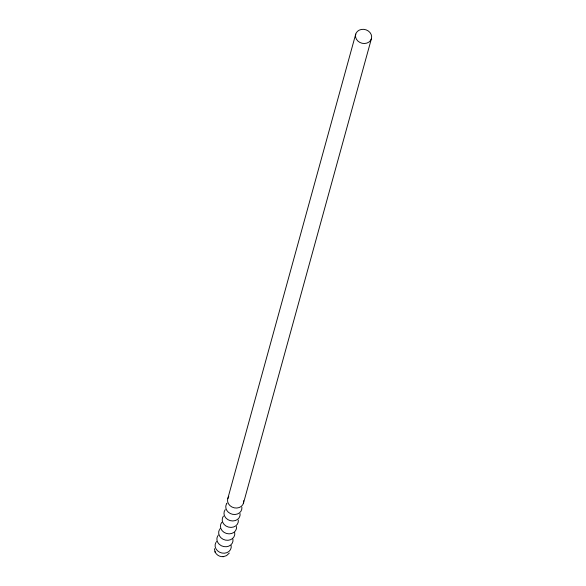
<?xml version="1.0" encoding="UTF-8"?>
<svg xmlns="http://www.w3.org/2000/svg" width="586" height="586" viewBox="0 0 586 586"><rect width="100%" height="100%" fill="white"/><g stroke="black" fill="none" stroke-linecap="round" stroke-linejoin="round"><path stroke-width="0.88" d="M227.778 498.635L355.731 34.091M243.446 503.257L371.407 38.713A8.167 7.017 15.4 0 0 361.408 29.432A8.167 7.017 15.4 0 0 357.892 41.064A8.167 7.017 15.4 0 0 371.407 38.713M229.287 553.081L226.599 555.601L223.464 556.641M215.157 552.093C216.556 555.081 219.904 556.993 223.193 556.671M223.105 556.678L223.559 556.634M214.337 548.679L215.077 551.917M215.003 551.756L215.23 552.246M243.651 500.7A8.167 7.017 15.4 0 1 234.415 507.872A8.167 7.017 15.4 0 1 228.188 497.617M228.372 497.294A8.167 7.017 15.4 0 1 228.789 496.679M232.928 539.039A8.167 7.017 15.4 0 1 223.749 546.584A8.167 7.017 15.4 0 1 217.706 536.007M218.124 535.384A8.167 7.017 15.4 0 1 218.358 535.099M234.708 532.586A8.167 7.017 15.4 0 1 225.529 540.131A8.167 7.017 15.4 0 1 219.486 529.554M219.904 528.938A8.167 7.017 15.4 0 1 220.138 528.645M241.879 507.154A8.167 7.017 15.4 0 1 232.635 514.325A8.167 7.017 15.4 0 1 226.416 504.07M226.592 503.748A8.167 7.017 15.4 0 1 227.009 503.125M240.099 513.6A8.167 7.017 15.4 0 1 230.232 520.632A8.167 7.017 15.4 0 1 225.236 509.578M236.546 526.506A8.167 7.017 15.4 0 1 226.474 533.472A8.167 7.017 15.4 0 1 221.918 522.192M231.155 545.493A8.167 7.017 15.4 0 1 221.977 553.038A8.167 7.017 15.4 0 1 215.926 542.453M216.344 541.838A8.167 7.017 15.4 0 1 216.586 541.552M238.319 520.053A8.167 7.017 15.4 0 1 228.459 527.078A8.167 7.017 15.4 0 1 223.456 516.032"/></g></svg>
